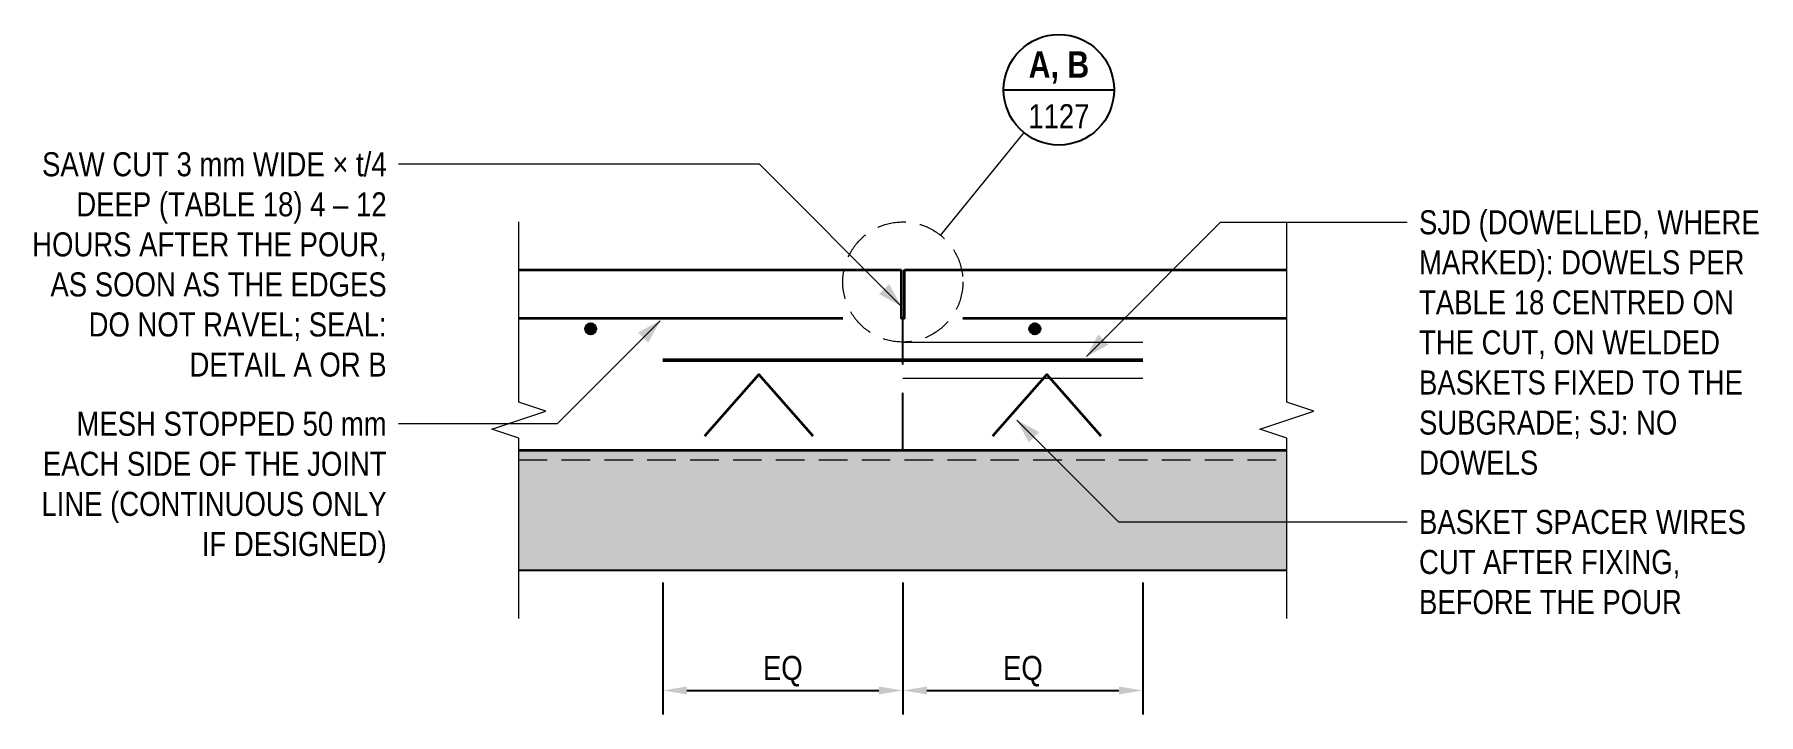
# Model space of a CAD drawing. Header units: millimetres. Extents: x -723 to 713, y -108220 to -107654.
import ezdxf
from ezdxf.enums import TextEntityAlignment as Align

# ---------------------------------------------------------------- set-up
doc = ezdxf.new("R2010")
doc.units = ezdxf.units.MM
doc.header["$LTSCALE"] = 3.75
doc.linetypes.add('HIDDEN', pattern=[9.525, 6.35, -3.175])
doc.linetypes.add('HIDDENX2', pattern=[19.05, 12.7, -6.35])
for name, color, linetype, lineweight in [('S-ANNO', 3, 'Continuous', 18), ('S-BREAK', 8, 'Continuous', 18), ('S-CONC', 4, 'Continuous', 35), ('S-CONC-HIDN', 252, 'HIDDENX2', 25), ('S-DIMS', 2, 'Continuous', 18), ('S-DWL', 1, 'Continuous', 50), ('S-DWL-SLV', 8, 'Continuous', 18), ('S-HATCH-SAND', 7, 'Continuous', 18), ('S-MEMB', 3, 'HIDDEN', 18), ('S-REBR-SEC', 30, 'Continuous', 35), ('S-SOIL', 5, 'Continuous', 25), ('S-SYMB', 6, 'Continuous', 25), ('S-TEXT', 7, 'Continuous', 18), ('S-ZONE-DASH', 8, 'HIDDEN', 18)]:
    doc.layers.add(name, color=color, linetype=linetype, lineweight=lineweight)
doc.styles.add('AN', font='ARIALN_0.TTF')
doc.styles.add('ANB', font='ARIALNB_0.TTF')
doc.dimstyles.new('EIT-10', dxfattribs={"dimscale": 10, "dimtxt": 2, "dimasz": 2, "dimexe": 2, "dimexo": 1, "dimgap": 0.6, "dimtad": 1, "dimdec": 0, "dimtxsty": 'AN', "dimcen": 2.5, "dimclrd": 2, "dimclre": 8, "dimclrt": 7, "dimazin": 3, "dimtfac": 1, "dimtmove": 1, "dimatfit": 3, "dimlwd": -1, "dimlwe": -1, "dimarcsym": 0})

msp = doc.modelspace()

# ---------------------------------------------------------------- hatches: boundary and pattern name
at = {"layer": 'S-HATCH-SAND'}
h = msp.add_hatch(dxfattribs=at)
h.set_pattern_fill('AR-SAND', color=256, scale=0.15)
h.paths.add_polyline_path([(-320, -108000), (320, -108000), (320, -108100), (-320, -108100)])
at = {"layer": 'S-REBR-SEC'}
h = msp.add_hatch(color=256, dxfattribs=at)
h.dxf.hatch_style = 1
edge = h.paths.add_edge_path()
edge.add_arc((-260, -107899), 4.4, 0, 360)
h = msp.add_hatch(color=256, dxfattribs=at)
h.dxf.hatch_style = 1
edge = h.paths.add_edge_path()
edge.add_arc((110, -107899), 4.4, 0, 360)

# ---------------------------------------------------------------- linework, layer by layer
at = {"layer": 'S-ANNO'}
msp.add_line((31.5, -107821.2), (101, -107735.7), dxfattribs=at)
at = {"layer": 'S-ANNO', "flags": 128}
for points in [[(-1.5, -107880), (-119.5, -107762), (-390, -107762), (-420, -107762)], [(152.9, -107922.1), (264.7, -107810.3), (390, -107810.3), (420, -107810.3)], [(-202.2, -107892.2), (-288, -107978), (-390, -107978), (-420, -107978)], [(95, -107975), (179.7, -108059.7), (390, -108059.7), (420, -108059.7)]]:
    msp.add_lwpolyline(points, dxfattribs=at)
at = {"layer": 'S-ANNO'}
for points in [[(-1.5, -107880), (-11.4, -107861.6), (-19.9, -107870.1)], [(-202.2, -107892.2), (-220.6, -107902.1), (-212.1, -107910.6)], [(152.9, -107922.1), (171.3, -107912.2), (162.8, -107903.7)], [(95, -107975), (104.9, -107993.4), (113.4, -107984.9)]]:
    msp.add_solid(points, dxfattribs=at)
at = {"layer": 'S-BREAK', "flags": 128}
for points in [[(-320, -108140), (-320, -107990), (-342.5, -107982.5), (-297.5, -107967.5), (-320, -107960), (-320, -107810)], [(320, -108140), (320, -107990), (297.5, -107982.5), (342.5, -107967.5), (320, -107960), (320, -107810)]]:
    msp.add_lwpolyline(points, dxfattribs=at)
at = {"layer": 'S-CONC'}
for p, q in [((-320, -107850), (-1.5, -107850)), ((1.5, -107850), (320, -107850)), ((-320, -108000), (320, -108000))]:
    msp.add_line(p, q, dxfattribs=at)
at = {"layer": 'S-CONC', "flags": 128}
msp.add_lwpolyline([(-1.5, -107850), (-1.5, -107890), (1.5, -107890), (1.5, -107850)], dxfattribs=at)
at = {"layer": 'S-CONC-HIDN'}
msp.add_line((0, -108000), (0, -107890), dxfattribs=at)
at = {"layer": 'S-DWL', "flags": 128}
msp.add_lwpolyline([(-200, -107925), (200, -107925)], dxfattribs=at)
at = {"layer": 'S-DWL-SLV'}
for p, q in [((0, -107910), (200, -107910)), ((0, -107940), (200, -107940))]:
    msp.add_line(p, q, dxfattribs=at)
at = {"layer": 'S-MEMB', "flags": 128}
msp.add_lwpolyline([(-320, -108008), (320, -108008)], dxfattribs=at)
at = {"layer": 'S-REBR-SEC', "flags": 128}
for points in [[(-320, -107890), (-50, -107890)], [(50, -107890), (320, -107890)], [(-165, -107988), (-120, -107937), (-75, -107988)], [(75, -107988), (120, -107937), (165, -107988)]]:
    msp.add_lwpolyline(points, dxfattribs=at)
at = {"layer": 'S-REBR-SEC'}
for centre in [(-260, -107899), (110, -107899)]:
    msp.add_circle(centre, 4.4, dxfattribs=at)
at = {"layer": 'S-SOIL', "flags": 128}
msp.add_lwpolyline([(-320, -108100), (320, -108100)], dxfattribs=at)
at = {"layer": 'S-SYMB'}
msp.add_line((84, -107700), (176, -107700), dxfattribs=at)
msp.add_circle((130, -107700), 46, dxfattribs=at)
at = {"layer": 'S-ZONE-DASH'}
msp.add_circle((0, -107860), 50, dxfattribs=at)

# ---------------------------------------------------------------- texts
at = {"layer": 'S-TEXT'}
for s, height, style, p in [('A, B', 22, 'ANB', (130, -107679)), ('1127', 20, 'AN', (130, -107722))]:
    msp.add_text(s, height=height, dxfattribs=dict(at, style=style)).set_placement(p, align=Align.MIDDLE_CENTER)
at = {"layer": 'S-TEXT', "char_height": 20, "style": 'AN'}
for s, insert, width, attachment_point in [('SAW CUT 3 mm WIDE × t/4\\PDEEP (TABLE 18) 4 – 12\\PHOURS AFTER THE POUR,\\PAS SOON AS THE EDGES\\PDO NOT RAVEL; SEAL:\\PDETAIL A OR B', (-430, -107752), 312.091, 3), ('SJD (DOWELLED, WHERE\\PMARKED): DOWELS PER\\PTABLE 18 CENTRED ON\\PTHE CUT, ON WELDED\\PBASKETS FIXED TO THE\\PSUBGRADE; SJ: NO\\PDOWELS', (430, -107800.3), 300.187, 1), ('MESH STOPPED 50 mm\\PEACH SIDE OF THE JOINT\\PLINE (CONTINUOUS ONLY\\PIF DESIGNED)', (-430, -107968), 304.174, 3), ('BASKET SPACER WIRES\\PCUT AFTER FIXING,\\PBEFORE THE POUR', (430, -108049.7), 288.311, 1)]:
    msp.add_mtext(s, dxfattribs=dict(at, insert=insert, width=width, attachment_point=attachment_point))

# ---------------------------------------------------------------- dimensions: what is measured, and where the dimension line sits
at = {"layer": 'S-DIMS'}
for base, p1, p2 in [((-200, -108200), (-200, -108100), (0, -108100)), ((0, -108200), (0, -108100), (200, -108100))]:
    msp.add_linear_dim(base=base, p1=p1, p2=p2, text='EQ', dimstyle='EIT-10', dxfattribs=at).render()

doc.saveas('drawing.dxf')
